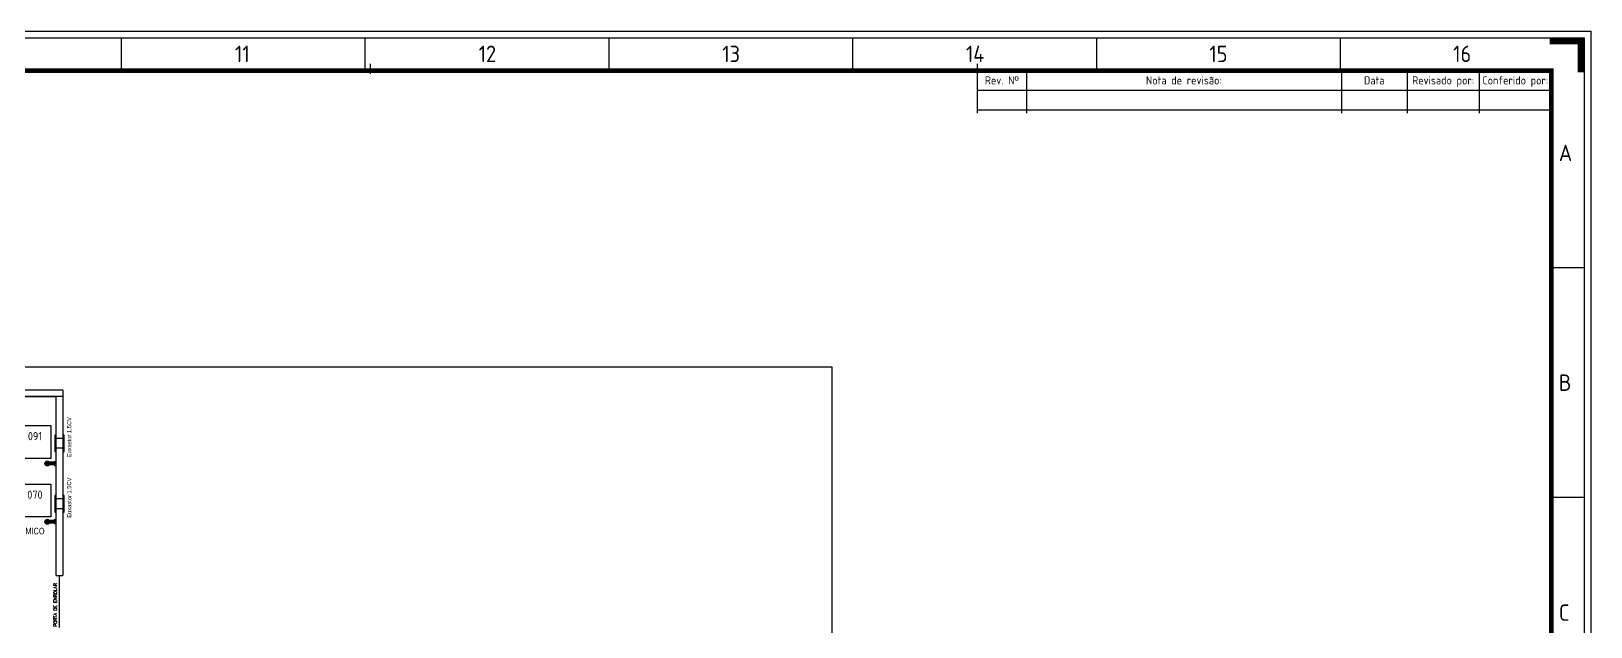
# Model space of a CAD drawing. Header units: millimetres. Extents: x 18768 to 1484868, y -11027 to 520152.
# Drawn here: x 218641 to 266168, y 55313 to 73473 of the extents above; entities that cross this region are included whole.
import ezdxf
from ezdxf.enums import TextEntityAlignment as Align

# ---------------------------------------------------------------- set-up
doc = ezdxf.new("R2010")
doc.units = ezdxf.units.MM
for name, color, linetype in [('018', 4, 'Continuous'), ('025', 3, 'Continuous'), ('035', 2, 'Continuous'), ('050', 166, 'Continuous'), ('100', 176, 'Continuous'), ('3-MAQUINAS', 5, 'Continuous'), ('4-MOBILIA', 4, 'Continuous'), ('8-TEXTO', 4, 'Continuous'), ('8-TEXTO-DETALHES', 6, 'Continuous'), ('L018-SIMBOLO1', 3, 'Continuous'), ('L025-CONTORNO', 7, 'Continuous'), ('L025-TEXTO', 7, 'Continuous'), ('L035-ARRANJO-ADQUIRIR', 102, 'Continuous'), ('L035-ARRANJO-EXISTENTE', 180, 'Continuous'), ('L1-ARRANJO', 5, 'Continuous'), ('PAREDES', 7, 'Continuous')]:
    doc.layers.add(name, color=color, linetype=linetype)
doc.layers.add('L035-DEMOLIÇÃO', color=40, linetype='Continuous', plot=False)
doc.styles.add('ISO-CP--25', font='isocp.shx', dxfattribs={"height": 250})
doc.styles.add('ISO-CP--50', font='isocp.shx', dxfattribs={"height": 500})
doc.styles.add('ROMANS', font='romans', dxfattribs={"width": 0.8, "height": 300})
doc.styles.get("Standard").update_dxf_attribs({"font": 'arial.ttf'})

# ---------------------------------------------------------------- blocks, each defined once
blk = doc.blocks.new('A0')
at = {"layer": '025'}
for points in [[(119300, 84500), (119300, 0), (0, 0), (0, 84500)], [(200, 84300), (119100, 84300), (119100, 200), (200, 200)]]:
    blk.add_lwpolyline(points, close=True, dxfattribs=at)
at = {"layer": '035'}
blk.add_line((100600, 82700), (118100, 82700), dxfattribs=at)
at = {"layer": '050'}
for p, q in [((74510, 84300), (74510, 83300)), ((81941, 84300), (81941, 83300)), ((89372, 84300), (89372, 83300)), ((96803, 84300), (96803, 83300)), ((104234, 84300), (104234, 83300)), ((111665, 84300), (111665, 83300)), ((119100, 77290), (118100, 77290)), ((119100, 70282), (118100, 70282))]:
    blk.add_line(p, q, dxfattribs=at)
at = {"layer": '100'}
for p, q in [((82050, 83300), (82150, 83300)), ((82065, 83300), (82135, 83300)), ((82100, 83500), (82100, 83200))]:
    blk.add_line(p, q, dxfattribs=at)
at = {"layer": '100', "const_width": 200}
blk.add_lwpolyline([(119000, 83250), (119000, 84200), (118050, 84200)], dxfattribs=at)
at = {"layer": '100', "const_width": 140}
blk.add_lwpolyline([(2700, 83300), (118100, 83300), (118100, 1200), (2700, 1200)], close=True, dxfattribs=at)
at = {"layer": '050', "style": 'ISO-CP--50'}
for s, p in [('11', (77981, 83558)), ('12', (85409, 83558)), ('13', (92832, 83558)), ('14', (100257, 83558)), ('15', (107676, 83558)), ('16', (115105, 83558)), ('A', (118327, 80542)), ('B', (118327, 73534)), ('C', (118327, 66524))]:
    blk.add_text(s, height=500, dxfattribs=at).set_placement(p)
at = {"layer": 'L025-TEXTO', "style": 'ISO-CP--25'}
for s, p in [('Rev. Nº', (101350, 83125)), ('Nota de revisão:', (106899, 83125)), ('Data', (112700, 83125)), ('Revisado por:', (114800, 83125)), ('Conferido por:', (117000, 83125))]:
    blk.add_text(s, height=250, dxfattribs=at).set_placement(p, align=Align.TOP_CENTER)
blk = doc.blocks.new('BL_SENAI_id9300151859')
at = {"layer": 'L1-ARRANJO', "color": 0}
blk.add_lwpolyline([(-1000, 0), (-1000, 1000), (0, 1000), (0, 0)], close=True, dxfattribs=at)
at = {"layer": 'L025-TEXTO', "style": 'ISO-CP--25'}
blk.add_attdef('rmp_mt_codmaterial', (15, 15), '', height=40, dxfattribs=at)
at = {"layer": 'L025-TEXTO', "style": 'ISO-CP--25', "flags": 1}
for tag in ['rmp_mt_nomeunid', 'rmp_mt_potencia', 'rmp_mt_cod']:
    blk.add_attdef(tag, (15, 15), '', height=40, dxfattribs=at)

msp = doc.modelspace()

# ---------------------------------------------------------------- linework, layer by layer
at = {"layer": '018'}
msp.add_line((247468.29, 71073.123), (264968.29, 71073.123), dxfattribs=at)
at = {"layer": '035'}
for p, q in [((248968.29, 72273.123), (248968.29, 70973.123)), ((258568.29, 72273.123), (258568.29, 70973.123)), ((260568.29, 72273.123), (260568.29, 70973.123)), ((262768.29, 72273.123), (262768.29, 70973.123))]:
    msp.add_line(p, q, dxfattribs=at)
at = {"layer": '050'}
msp.add_line((247468.29, 72273.123), (247468.29, 70973.123), dxfattribs=at)
at = {"layer": '100'}
for p, q in [((247418.29, 72273.123), (247518.29, 72273.123)), ((247433.29, 72273.123), (247503.29, 72273.123)), ((247468.29, 72473.123), (247468.29, 72173.123))]:
    msp.add_line(p, q, dxfattribs=at)
at = {"layer": '3-MAQUINAS'}
for p, q in [((219363.279, 59313.121), (219363.279, 58813.121)), ((219403.279, 59313.121), (219363.279, 59313.121)), ((219603.279, 59213.121), (219403.279, 59213.121)), ((219603.279, 59313.121), (219603.279, 58813.121)), ((219643.279, 59313.121), (219603.279, 59313.121)), ((219643.279, 58813.121), (219643.279, 59313.121)), ((219363.279, 58813.121), (219403.279, 58813.121)), ((219603.279, 58913.121), (219403.279, 58913.121)), ((219603.279, 58813.121), (219643.279, 58813.121))]:
    msp.add_line(p, q, dxfattribs=at)
at = {"layer": 'DEFPOINTS'}
for p, q in [((219403.279, 56876.201), (219603.279, 56876.201)), ((219503.279, 55296.201), (219503.279, 56876.201))]:
    msp.add_line(p, q, dxfattribs=at)
at = {"layer": 'L018-SIMBOLO1'}
for p, q in [((219359.007, 60215.803), (219359.007, 60365.803)), ((219359.007, 60290.803), (219059.007, 60290.803)), ((219359.007, 60328.303), (219069.055, 60328.303)), ((219359.007, 60253.303), (219069.055, 60253.303)), ((219359.007, 58515.765), (219059.007, 58515.765)), ((219359.007, 58553.265), (219069.055, 58553.265)), ((219359.007, 58478.265), (219069.055, 58478.265)), ((219359.007, 58440.765), (219359.007, 58590.765))]:
    msp.add_line(p, q, dxfattribs=at)
for centre in [(219134.007, 60290.803), (219134.007, 58515.765)]:
    msp.add_circle(centre, 75, dxfattribs=at)
at = {"layer": 'L035-ARRANJO-ADQUIRIR'}
for p, q in [((219403.279, 61156.366), (219363.279, 61156.366)), ((219363.279, 61156.366), (219363.279, 60656.366)), ((219603.279, 61056.366), (219403.279, 61056.366)), ((219643.279, 61156.366), (219603.279, 61156.366)), ((219603.279, 61156.366), (219603.279, 60656.366)), ((219643.279, 60656.366), (219643.279, 61156.366)), ((219363.279, 60656.366), (219403.279, 60656.366)), ((219603.279, 60756.366), (219403.279, 60756.366)), ((219603.279, 60656.366), (219643.279, 60656.366))]:
    msp.add_line(p, q, dxfattribs=at)
at = {"layer": 'L035-DEMOLIÇÃO', "linetype": 'ByBlock', "lineweight": -2}
msp.add_lwpolyline([(243039.686, 25707.681), (151141.405, 25707.681), (151141.405, 63236.274), (243039.686, 63236.274)], close=True, dxfattribs=at)
at = {"layer": 'PAREDES'}
for p, q in [((219603.279, 62531.201), (204276.428, 62531.201)), ((219603.279, 62331.201), (204376.428, 62331.201)), ((219603.279, 62531.201), (219603.279, 56876.201))]:
    msp.add_line(p, q, dxfattribs=at)
at = {"layer": 'PAREDES', "ltscale": 0.01}
for p in [(215543.349, 62331.201), (219403.279, 56876.201)]:
    msp.add_line(p, (219403.279, 62331.201), dxfattribs=at)

# ---------------------------------------------------------------- block references
at = {"layer": 'L025-CONTORNO'}
msp.add_blockref('A0', (146868.29, -11026.877), dxfattribs=at)
at = {"layer": 'L035-ARRANJO-ADQUIRIR'}
ref = msp.add_blockref('BL_SENAI_id9300151859', (219234.549, 60448.328), dxfattribs=at)
ref.add_attrib('rmp_mt_codmaterial', '091', dxfattribs={"layer": 'L025-TEXTO', "height": 250, "style": 'ISO-CP--25'}).set_placement((218755.73, 61126.384), align=Align.MIDDLE)
at = {"layer": 'L035-ARRANJO-EXISTENTE'}
ref = msp.add_blockref('BL_SENAI_id9300151859', (219234.549, 58662.882), dxfattribs=at)
ref.add_attrib('rmp_mt_codmaterial', '070', dxfattribs={"layer": 'L025-TEXTO', "height": 250, "style": 'ISO-CP--25'}).set_placement((218755.73, 59340.938), align=Align.MIDDLE)

# ---------------------------------------------------------------- texts
at = {"layer": '4-MOBILIA', "width": 0.8}
msp.add_text('TÉRMICO', height=200, dxfattribs=at).set_placement((218017.928, 58133.239))
at = {"layer": '8-TEXTO'}
for p in [(219861.518, 60482.432), (219861.518, 58639.187)]:
    msp.add_text('Euxastor 1,5CV', height=125, rotation=90, dxfattribs=at).set_placement(p)
at = {"layer": '8-TEXTO-DETALHES', "style": 'ROMANS'}
msp.add_text('PORTA DE ENROLAR', height=100, rotation=90, dxfattribs=at).set_placement((219424.554, 55313.404))

doc.saveas('drawing.dxf')
